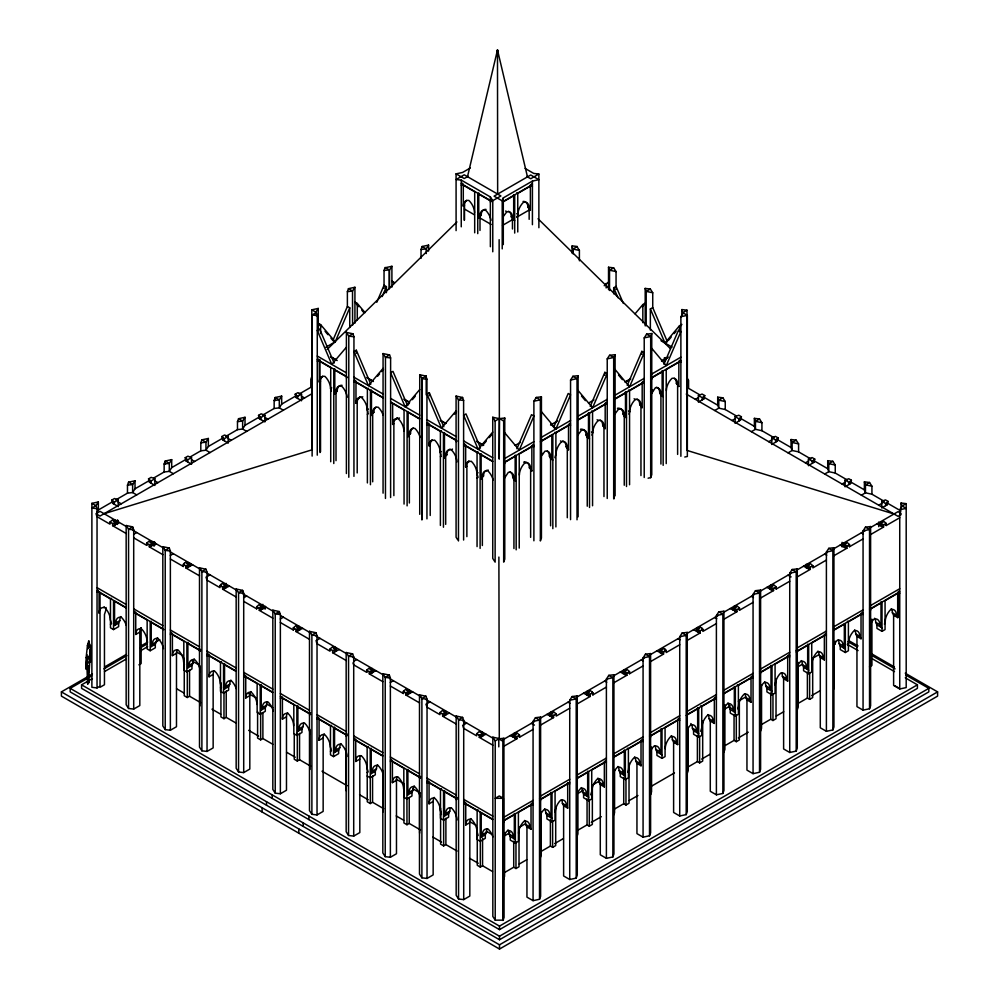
<?xml version="1.0" encoding="UTF-8"?>
<svg xmlns="http://www.w3.org/2000/svg" width="999" height="999" viewBox="0 0 999 999"><rect width="100%" height="100%" fill="white"/><g stroke="black" fill="none" stroke-linecap="round" stroke-linejoin="round"><path stroke-width="1.5" d="M89.898 649.15L89.972 659.765L86.813 665.109L87.05 654.795M527.472 176.873L497.49 49.95L497.477 53.034L497.49 49.95L467.495 176.673M87.05 656.867L86.126 657.717L87.475 645.267L88.149 643.581L88.424 645.379L88.861 643.269L88.674 645.104M90.772 648.513C92.395 653.858 89.373 668.731 90.634 658.965L90.247 660.976L90.534 658.329M87.55 683.666L88.349 681.031L87.712 684.178L88.349 681.355L88.511 683.091M88.811 644.592L89.123 647.689L89.56 644.093L88.761 640.734L87.45 645.779M91.021 659.215L90.784 660.539M86.189 657.667L85.902 667.195L87.025 656.905M85.976 667.045L86.413 669.367L86.526 666.108M89.173 671.753L89.835 659.914M88.624 681.743L88.399 683.378M90.909 659.315L90.41 661.688M88.986 646.94L87.737 648.726L89.186 645.991M87.587 683.766L88.461 682.18M88.449 646.59L87.75 648.613M517.132 216.958L517.907 214.41A11.551 6.668 -60 0 1 523.526 202.21A11.551 6.668 -60 0 1 529.133 207.929L530.382 210.352L527.909 207.218A11.551 6.668 -60 0 0 523.089 201.398M554.882 457.667L556.043 453.833A11.551 6.668 -60 0 1 561.663 441.633L560.439 440.934M591.932 435.214L592.719 432.667A11.551 6.668 -60 0 1 598.326 420.467L597.102 419.755M628.933 414.235L629.707 411.688A11.551 6.668 -60 0 1 635.327 399.488L634.103 398.776M590.721 794.817L591.895 790.983A11.551 6.668 -60 0 1 597.502 778.795A11.551 6.668 -60 0 1 603.109 784.502L604.358 786.937L600.287 784.59L599.038 782.155A11.551 6.668 -60 0 0 597.951 778.084M627.772 772.364L628.558 769.817A11.551 6.668 -60 0 1 634.165 757.617A11.551 6.668 -60 0 1 639.785 763.336L641.021 765.771L636.95 763.411L635.714 760.988A11.551 6.668 -60 0 0 634.615 756.905M700.711 731.305L701.885 727.484A11.551 6.668 -60 0 1 707.504 715.284A11.551 6.668 -60 0 1 713.111 721.003L714.36 723.426L710.289 721.078L709.04 718.643A11.551 6.668 -60 0 0 707.954 714.572M737.774 708.865L738.561 706.305A11.551 6.668 -60 0 1 744.168 694.118A11.551 6.668 -60 0 1 749.787 699.824L751.023 702.26L746.952 699.912L745.704 697.477A11.551 6.668 -60 0 0 745.004 694.055M847.776 645.354L848.563 642.807A11.551 6.668 -60 0 1 854.17 630.606A11.551 6.668 -60 0 1 859.777 636.326L861.026 638.748L856.955 636.4L855.706 633.965A11.551 6.668 -60 0 0 854.62 629.894M884.44 624.188L885.226 621.628A11.551 6.668 -60 0 1 890.833 609.44A11.551 6.668 -60 0 1 896.453 615.147L897.689 617.582L893.618 615.234L892.382 612.799A11.551 6.668 -60 0 0 891.283 608.728M127.472 493.156L127.472 485.164L128.559 482.18L135.015 480.806L135.015 488.798L132.63 492.532L127.472 493.156L115.822 499.887M164.148 471.99L164.148 463.986L165.222 461.014L171.691 459.64L171.691 467.632L169.293 471.366L164.148 471.99L153.784 477.972M200.811 450.824L200.811 442.819L201.885 439.847L208.354 438.461L208.354 446.466L205.956 450.199L200.811 450.824L190.447 456.805M237.475 429.645L237.475 421.653L238.549 418.681L245.017 417.295L245.017 425.299L242.632 429.033L237.475 429.645L225.824 436.376M274.151 408.479L274.151 400.487L275.225 397.502L281.681 396.128L281.681 404.12L279.295 407.854L274.151 408.479L262.487 415.209M311.888 376.336L310.814 379.308L310.814 387.312L299.151 394.043M347.377 306.443L349.737 307.817L335.239 341.82L332.867 340.459L347.377 306.443L347.377 291.633L348.451 288.661L354.92 287.275L354.92 323.214M384.041 288.299L384.041 270.454L385.114 267.482L389.523 270.03L389.523 288.699M421.029 258.366L421.029 249.475L422.115 246.503L428.571 245.13L428.571 251.049M502.21 200.861L503.296 197.889L532.417 181.069L538.886 179.695L530.731 174.987L494.068 196.154L502.21 200.861L502.21 248.876M504.77 418.032L504.77 559.153L503.683 562.125L503.683 421.004L504.77 418.032L499.55 418.606L499.213 459.103L499.213 418.643L492.744 417.27L492.744 558.404L495.129 562.125L495.129 421.004L492.744 417.27M541.433 396.853L540.359 399.825L540.359 540.958L541.433 537.986L541.433 396.853L536.213 397.44L540.359 399.825L533.891 401.211L533.891 540.796M570.554 519.63L570.554 380.045L577.022 378.658L572.877 376.273L578.096 375.686L577.022 378.658L577.022 519.792M614.023 498.813L614.023 357.679L615.097 354.707L609.877 355.294M503.933 738.249L503.933 917.482L502.859 920.454L502.859 741.221L503.933 738.249L498.788 738.86L498.788 746.865M644.218 477.485L644.218 337.887L646.615 334.153L651.76 333.541L650.686 336.513L650.686 477.647L648.101 478.196M533.066 900.661L533.066 721.428L535.452 717.694L540.609 717.07L539.522 720.042L539.522 899.287L533.066 900.661L526.948 897.139L526.948 826.922L525.711 824.487A11.551 6.668 -60 0 0 524.625 820.416M650.686 477.647L651.76 474.675L651.76 333.541M569.73 879.495L569.73 700.262L572.115 696.528L577.272 695.903L576.198 698.875L576.198 878.121L569.73 879.495L563.623 875.973L563.623 805.756L562.375 803.321A11.551 6.668 -60 0 0 561.675 799.899M606.393 858.328L606.393 679.095L608.791 675.361L613.935 674.737L612.862 677.709L612.862 856.942L606.393 858.328L600.287 854.794L600.287 784.59M539.522 899.287L540.609 896.315L540.609 717.07M576.823 836.925L577.897 833.953L577.897 792.307M643.069 837.162L643.069 657.916L645.454 654.183L650.599 653.571L649.525 656.543L649.525 835.776L643.069 837.162L636.95 833.628L636.95 763.411M576.198 878.121L577.272 875.136L577.272 695.903M613.848 814.759L614.56 812.786L614.56 769.605M679.732 815.983L679.732 636.75L682.117 633.016L687.275 632.392L686.201 635.364L686.201 814.61L679.732 815.983L673.613 812.462L673.613 742.245L672.377 739.809A11.551 6.668 -60 0 0 671.291 735.739M612.862 856.942L613.935 853.97L613.935 674.737M716.395 794.817L716.395 615.584L718.793 611.85L723.938 611.226L722.864 614.198L722.864 793.443L716.395 794.817L710.289 791.295L710.289 721.078M649.525 835.776L650.599 832.804L650.599 653.571M753.059 773.651L753.059 594.417L755.456 590.684L760.601 590.059L759.527 593.031L759.527 772.264L753.059 773.651L746.952 770.117L746.952 699.912M686.201 814.61L687.275 811.638L687.275 632.392M723.813 752.434L724.887 749.462L724.887 704.732M789.734 752.484L789.734 573.239L792.12 569.505L797.277 568.893L796.191 571.865L796.191 751.098L789.734 752.484L783.616 748.95L783.616 678.733L782.379 676.311A11.551 6.668 -60 0 0 781.668 672.889M722.864 793.443L723.938 790.459L723.938 611.226M760.476 731.268L761.55 728.296L761.55 685.114M826.398 731.305L826.398 552.072L828.783 548.339L833.94 547.714L832.866 550.686L832.866 729.932L826.398 731.305L820.291 727.784L820.291 657.567L819.043 655.132A11.551 6.668 -60 0 0 817.956 651.061M759.527 772.264L760.601 769.292L760.601 590.059M863.061 710.139L863.061 530.906L865.459 527.172L870.604 526.548L869.53 529.52L869.53 708.766L863.061 710.139L856.955 706.618L856.955 636.4M796.191 751.098L797.277 748.126L797.277 568.893M832.866 729.932L833.94 726.96L833.94 547.714M869.53 708.766L870.604 705.781L870.604 526.548M87.562 683.241L86.888 664.947M376.785 302.285L384.041 285.277L386.401 286.638L386.401 292.67M382.18 296.566L386.401 286.638M516.908 448.751L531.53 414.66L533.891 416.034L519.268 450.112L504.77 432.842M553.571 427.572L568.194 393.494L570.554 394.855L555.931 428.946L550.674 424.125M590.234 406.406L604.857 372.327L607.23 373.688L592.607 407.767L578.096 390.509M627.235 385.427L641.857 351.348L644.218 352.709L629.595 386.788L615.097 369.53M663.898 364.26L678.521 330.169L680.881 331.543L666.258 365.622L651.76 348.351M503.821 479.195L508.341 472.327A11.551 6.668 -60 0 1 513.948 478.046L515.159 480.594L515.159 455.194L516.171 455.781L516.171 549.837M650.811 394.705L655.332 387.837A11.551 6.668 -60 0 1 660.951 393.556L662.15 396.103L662.15 370.704M120.891 616.57A11.551 6.668 60 0 0 119.805 620.641L118.631 623.114L114.56 625.461L115.734 622.989A11.551 6.668 60 0 1 121.341 617.282A11.551 6.668 60 0 1 126.249 625.249M157.555 637.737A11.551 6.668 60 0 0 156.468 641.808L155.295 644.28L151.224 646.64L152.397 644.168A11.551 6.668 60 0 1 158.004 638.448A11.551 6.668 60 0 1 163.449 648.588M194.218 658.903A11.551 6.668 60 0 0 193.132 662.986L191.958 665.459L187.887 667.807L189.061 665.334A11.551 6.668 60 0 1 194.68 659.615A11.551 6.668 60 0 1 200.287 671.815M342.008 385.264A11.551 6.668 60 0 0 337.187 391.084L334.79 394.268L335.964 391.795A11.551 6.668 60 0 1 341.583 386.076A11.551 6.668 60 0 1 347.153 397.265M230.894 680.082A11.551 6.668 60 0 0 229.807 684.153L228.634 686.625L224.55 688.973L225.724 686.5A11.551 6.668 60 0 1 231.343 680.781A11.551 6.668 60 0 1 236.251 688.748M375.949 407.167A11.551 6.668 60 0 0 373.863 412.25L371.466 415.434L372.639 412.962A11.551 6.668 60 0 1 378.246 407.242A11.551 6.668 60 0 1 383.154 415.209M485.976 209.353A11.551 6.668 60 0 0 481.168 215.172L478.771 218.344L479.945 215.871A11.551 6.668 60 0 1 485.551 210.152A11.551 6.668 60 0 1 490.984 220.292M267.17 701.897A11.551 6.668 60 0 0 266.471 705.319L265.297 707.791L261.226 710.139L262.4 707.667A11.551 6.668 60 0 1 268.007 701.96A11.551 6.668 60 0 1 273.227 711.013M413.211 427.984A11.551 6.668 60 0 0 410.527 433.429L408.129 436.6L409.303 434.128A11.551 6.668 60 0 1 414.91 428.409A11.551 6.668 60 0 1 420.129 437.475M303.833 723.064A11.551 6.668 60 0 0 303.134 726.485L301.96 728.958L297.889 731.318L299.063 728.845A11.551 6.668 60 0 1 304.67 723.126A11.551 6.668 60 0 1 310.239 734.315M450.212 449.1A11.551 6.668 60 0 0 446.865 454.782L444.468 457.967L445.641 455.494A11.551 6.668 60 0 1 451.248 449.775L452.472 449.063M340.896 743.581A11.551 6.668 60 0 0 339.81 747.664L338.636 750.137L334.553 752.484L335.726 750.012A11.551 6.668 60 0 1 341.346 744.292A11.551 6.668 60 0 1 346.953 756.493M488.349 470.129A11.551 6.668 60 0 0 483.528 475.949L481.131 479.133L482.305 476.66A11.551 6.668 60 0 1 487.924 470.941A11.551 6.668 60 0 1 493.131 480.007M377.56 764.759A11.551 6.668 60 0 0 376.473 768.83L375.299 771.303L371.228 773.651L372.402 771.178A11.551 6.668 60 0 1 378.009 765.459A11.551 6.668 60 0 1 383.229 774.525M414.223 785.926A11.551 6.668 60 0 0 413.136 789.997L411.963 792.469L407.892 794.817L409.066 792.344A11.551 6.668 60 0 1 414.672 786.638A11.551 6.668 60 0 1 420.117 796.777M450.512 807.741A11.551 6.668 60 0 0 449.8 811.163L448.626 813.636L444.555 815.996L445.729 813.523A11.551 6.668 60 0 1 451.348 807.804A11.551 6.668 60 0 1 456.955 820.004M487.175 828.92A11.551 6.668 60 0 0 486.476 832.342L485.302 834.814L481.218 837.162L482.392 834.689A11.551 6.668 60 0 1 488.012 828.97A11.551 6.668 60 0 1 492.919 836.937M88.524 682.754L88.973 681.98M86.95 660.264L89.823 654.882M86.913 661.151L89.835 655.706M89.86 651.186L90.934 647.989L90.235 645.029L89.51 645.366M503.346 216.433L506.868 211.738A11.551 6.668 -60 0 1 512.475 217.445L513.686 220.005L513.686 194.593M541.483 455.856L545.004 451.161A11.551 6.668 -60 0 1 550.624 456.88L551.823 459.428L551.823 435.514M578.146 434.69L581.68 429.995A11.551 6.668 -60 0 1 587.287 435.701L588.486 438.261L588.486 412.849L589.51 413.436L589.51 507.492M615.147 413.711L618.668 409.016A11.551 6.668 -60 0 1 624.275 414.722L625.486 417.27L625.486 391.87L626.498 392.457L626.498 486.513M98.352 501.973L95.966 505.706L91.883 508.054L97.04 508.678L97.04 687.924L91.883 687.3L91.883 503.359L98.352 501.973L98.352 509.977L96.753 512.462M135.015 480.806L132.63 484.54L132.63 492.532L136.701 494.892M171.691 459.64L169.293 463.374L169.293 471.366L173.364 473.713M208.354 438.461L205.956 442.195L205.956 450.199L210.04 452.547M245.017 417.295L242.632 421.029L242.632 429.033L246.703 431.381M311.788 309.827L318.244 308.441L315.859 312.175L311.788 309.827L311.788 449.4M281.681 396.128L279.295 399.862L279.295 407.854L283.366 410.214M354.92 287.275L352.522 291.009L352.585 325.274M389.523 270.03L391.908 266.296L385.439 267.67M428.571 245.13L426.186 248.863L426.248 253.559M533.891 401.211L536.276 397.477M570.554 380.045L572.951 376.311M607.23 498.464L607.23 358.866L609.615 355.144L614.023 357.679M680.881 456.306L680.881 316.72L683.279 312.987L687.349 315.347L687.349 456.468L684.765 457.03M899.737 688.973L899.737 509.74L902.122 506.006L906.193 503.646L906.193 687.587L899.737 688.973L893.618 685.439L893.618 615.234M96.316 514.697L97.04 516.683L109.99 524.163L109.99 522.04L112.437 519.917L116.309 522.152L116.309 524.275M133.704 537.849L146.653 545.329L146.653 543.206L149.101 541.096L152.972 543.331L152.972 545.442M146.653 545.329L147.577 544.093M170.367 559.015L183.329 566.495L183.329 564.373L185.764 562.262L189.635 564.497L189.635 566.608M183.329 566.495L184.241 563.149M219.992 585.551L222.44 583.428L226.311 585.664L222.64 587.075L219.992 585.551L219.992 587.662L207.043 580.182L206.318 578.209M256.656 606.718L259.103 604.595L262.974 606.83L259.303 608.241L256.656 606.718L256.656 608.841L243.706 601.361M256.656 608.841L257.58 607.604M280.369 622.527L293.319 630.007L293.319 627.884L295.766 625.774L299.638 628.009L299.638 630.119M293.319 630.007L294.243 628.771M316.321 641.708L317.033 643.693L329.995 651.173L329.995 649.05L332.43 646.94L336.301 649.175L336.301 651.286M352.984 662.886L353.708 664.859L366.658 672.339L366.658 670.229L369.106 668.106L372.977 670.341L372.977 672.464M366.658 672.339L367.57 671.103M390.372 686.038L403.321 693.518L403.321 691.395L405.769 689.273L409.64 691.508L409.64 693.631M403.321 693.518L404.245 692.282M430.032 701.872L425.961 704.233L427.035 707.205L439.997 714.685L439.997 712.562L442.432 710.451L446.303 712.687L446.303 714.797M698.438 395.467L702.309 397.702L704.757 395.579L702.11 394.056L698.438 395.467L698.438 402.185M699.263 401.586L703.845 398.938L704.757 395.579M462.987 726.385L463.711 728.371L476.66 735.851L476.66 733.728L479.108 731.618L482.979 733.853L482.979 735.963M735.114 416.633L738.985 418.868L741.42 416.758L738.773 415.222L735.114 416.633L735.114 423.351M735.926 422.752L740.509 420.104L741.42 416.758M771.777 437.799L775.649 440.035L778.096 437.924L775.449 436.388L771.777 437.799L771.777 444.518M772.589 443.918L777.172 441.271L778.096 437.924M808.441 458.978L812.312 461.213L814.759 459.09L812.112 457.567L808.441 458.978L808.441 465.696M809.265 465.084L813.848 462.437L814.759 459.09M845.117 480.144L848.988 482.38L851.423 480.257L848.775 478.733L845.117 480.144L845.117 486.863M845.928 486.263L850.511 483.616L851.423 480.257M881.78 501.311L885.651 503.546L888.099 501.436L885.451 499.9L881.78 501.311L881.78 508.029M882.592 507.43L887.174 504.782L888.099 501.436M604.22 285.726L608.528 282.068M635.089 313.798L642.832 304.595L645.192 303.234L642.295 306.681M645.192 325.849L645.192 288.411L650.337 289.036L652.734 292.769L652.734 307.58L650.361 308.953L664.984 343.032L679.495 325.761L681.855 324.4L679.919 326.698M668.319 340.509L671.216 337.063M674.125 333.604L676.061 331.306M346.403 347.215L331.78 364.41L317.27 330.407L319.643 329.033L334.141 363.049M383.067 368.394L368.444 385.589L353.946 351.573L356.306 350.212L370.804 384.215M377.634 376.198L379.583 373.901M381.531 371.603L383.479 369.318M405.107 406.755L407.48 405.394L392.969 371.378L390.609 372.739L405.107 406.755L419.73 389.56M407.48 405.394L409.428 403.097M412.35 399.662L415.272 396.216M456.081 410.914L441.458 428.109L426.948 394.106L429.308 392.732L443.818 426.748M454.545 414.135L456.493 411.838M479.882 446.503L465.984 413.911L463.611 415.272L478.121 449.288L492.744 432.08M482.43 445.629L486.338 441.034M489.26 437.599L492.182 434.165M91.096 657.379L90.497 658.403L89.91 651.098M465.372 201.074L466.633 200.487L465.596 201.386A11.551 6.668 60 0 0 464.51 205.457L463.286 206.169A11.551 6.668 60 0 1 464.373 202.098L466.595 200.374L468.893 200.449A11.551 6.668 60 0 1 474.513 212.65M321.403 376.998L322.665 376.411L321.628 377.31A11.551 6.668 60 0 0 320.529 381.381L319.318 382.08A11.551 6.668 60 0 1 320.404 378.009L322.615 376.286L324.925 376.373A11.551 6.668 60 0 1 330.544 388.561L331.343 391.183M359.29 397.465L358.291 398.476A11.551 6.668 60 0 0 357.205 402.547L355.981 403.259A11.551 6.668 60 0 1 357.068 399.175L360.552 396.865L358.067 398.164M393.731 420.354L397.215 418.044L393.731 420.354A11.551 6.668 60 0 0 392.644 424.425L393.868 423.713A11.551 6.668 60 0 1 394.955 419.642M430.07 441.708L432.292 439.985L430.07 441.708A11.551 6.668 60 0 0 428.983 445.779L430.207 445.079A11.551 6.668 60 0 1 431.293 441.009M466.745 462.874L468.956 461.151L466.745 462.874A11.551 6.668 60 0 0 465.659 466.958L466.87 466.246A11.551 6.668 60 0 1 467.969 462.175M88.761 681.543L88.986 671.753M327.123 349.488L456.905 221.953M470.292 167.994L462.549 172.465L456.081 173.851L456.093 230.619M468.156 176.286L464.235 178.546L456.081 173.851M461.251 185.177L463.286 184.003L463.286 206.169M464.373 202.098L465.596 201.386M491.396 199.887L490.372 200.474L461.251 183.666L462.262 183.079L462.262 184.59L474.687 191.771L474.687 232.779M490.372 201.998L491.396 201.411L477.747 193.531L477.747 233.629M538.886 227.71L538.861 174.038L530.719 178.746L526.785 176.473M492.769 200.674L500.911 195.966L464.248 174.8L456.093 179.508L461.251 180.12L490.372 196.94L492.769 200.674L492.769 251.785M503.296 201.423L532.417 184.615L531.393 184.028L531.393 185.539L517.757 193.419L516.733 192.832M503.521 201.636L514.697 195.18L514.697 233.067M479.945 215.871L481.168 215.172M312.125 456.093L312.125 314.96L316.271 312.575L317.27 315.584L317.27 455.169M502.522 225.399L512.462 219.655M516.758 217.17L529.158 210.015M325.924 347.202L335.239 341.82L320.617 324.625L318.244 323.264L321.166 326.698M353.946 476.348L353.946 336.75L352.934 333.741L348.788 336.139L348.788 477.26M317.27 361.101L319.318 359.927L319.318 382.08M333.778 463.524L333.778 369.455L334.79 368.856L334.79 394.268M320.404 378.009L321.628 377.31M117.37 506.043L112.787 503.396L111.876 500.049L114.523 498.513L118.194 499.925L118.194 506.643M154.046 484.877L149.463 482.23L148.539 478.883L151.186 477.347L154.857 478.758L154.857 485.477M190.709 463.711L186.126 461.063L185.215 457.704L187.862 456.181L191.521 457.592L191.521 464.31M227.372 442.532L222.789 439.885L221.878 436.538L224.525 435.015L228.197 436.426L228.197 443.144M264.048 421.366L259.465 418.718L258.541 415.372L261.189 413.836L264.86 415.247L264.86 421.965M300.711 400.199L296.129 397.552L295.204 394.205L297.864 392.669L301.523 394.081L301.523 400.799M98.352 509.977L111.876 502.16M135.015 488.798L148.539 480.994M171.691 467.632L185.215 459.827M208.354 446.466L221.878 438.661M245.017 425.299L258.541 417.482M281.681 404.12L295.204 396.316M111.876 500.049L114.323 502.16L118.194 499.925M148.539 478.883L150.986 480.994L154.857 478.758M185.215 457.704L187.65 459.827L191.521 457.592M221.878 436.538L224.325 438.661L228.197 436.426M258.541 415.372L260.989 417.482L264.86 415.247M295.204 394.205L297.652 396.316L301.523 394.081M312.312 393.506L100.037 516.058L95.966 513.711L100.037 511.351L127.035 526.948M346.403 377.909L347.415 377.322L333.778 369.455M330.544 388.561L331.755 387.862M390.609 497.514L390.609 357.917L389.598 354.907L385.464 357.305L385.464 498.439M572.927 253.709L572.927 249.051L577.335 246.503L572.177 245.879L572.177 253.296M335.964 391.795L337.187 391.084M353.946 382.267L355.981 381.094L355.981 403.259M113.449 521.453L115.484 520.279L115.484 524.875M109.99 522.04L112.637 523.563L116.309 522.152M112.637 523.563L112.637 525.686L119.356 522.514M383.067 397.565L353.946 380.756L354.957 380.169L354.957 381.68L367.382 388.861L368.406 388.261M370.442 484.69L370.442 390.621L371.466 390.035L371.466 415.434M357.068 399.175L358.291 398.476M359.328 397.577L362.812 396.828M133.641 534.29L136.701 532.517M368.007 412.362L367.207 409.74L368.431 409.028M421.803 519.792L421.803 378.658L426.198 376.123L426.198 394.792M616.058 289.435L616.058 271.591L613.673 267.869L609.527 270.254L609.527 290.484M367.382 414.26L368.406 413.673M372.639 412.962L373.863 412.25M390.609 403.434L391.633 402.847L404.058 410.027L404.058 504.083M150.125 542.619L152.16 541.446L152.16 544.517M146.653 543.206L149.301 544.742L152.972 543.331M149.301 544.742L149.301 546.853L156.031 543.681M613.698 293.818L613.698 287.774L616.058 286.413L623.376 303.459M170.367 730.257L170.367 551.023L169.293 548.051L165.222 550.399L165.222 729.632L170.367 730.257L176.486 726.723L176.486 653.271A11.551 6.668 60 0 1 177.185 649.85M97.04 592.307L98.052 591.708L110.477 598.888L111.501 598.301M394.73 419.33L399.488 418.007M170.317 555.456L173.364 553.696M650.337 289.036L646.203 291.421L646.203 325.662M409.303 434.128L410.527 433.429M426.948 424.8L427.972 424.213L440.397 431.381L441.408 430.794M186.788 563.786L188.823 562.612L188.823 565.684M183.329 564.373L185.976 565.909L189.635 564.497M185.976 565.909L185.976 568.019L192.695 564.847M110.477 624.288L111.501 623.701L110.302 619.767A11.551 6.668 60 0 0 104.683 607.567A11.551 6.668 60 0 0 99.076 613.286L99.076 592.607M207.043 751.423L207.043 572.19L205.956 569.218L201.885 571.565L201.885 750.811L207.043 751.423L213.149 747.901L213.149 674.437A11.551 6.668 60 0 1 213.848 671.028M115.734 622.989L119.805 620.641M133.704 613.473L135.739 612.3L135.739 634.452L139.81 632.105A11.551 6.668 60 0 1 140.896 628.034M110.477 598.888L110.477 627.822L113.536 629.582L118.631 626.648L118.631 623.114M205.956 577.21L210.04 574.862M456.081 441.608L457.092 441.021L443.444 433.141L443.444 527.222M441.009 454.882L440.209 452.26L441.433 451.56M495.129 421.004L499.213 418.643M687.012 310.202L682.866 312.587L681.855 309.578L687.012 310.202L687.012 449.787M440.397 456.78L441.408 456.193M445.641 455.494L446.865 454.782M463.611 445.966L465.659 444.792L465.659 466.958M223.451 584.964L225.487 583.778M222.64 587.075L222.64 589.198L229.358 586.013M478.121 449.288L480.482 447.914M664.984 343.032L667.357 341.67L652.734 307.58M905.244 673.201L937.599 691.882L937.599 696.116L499.5 949.05L61.401 696.116L61.401 691.882L92.407 673.988M104.545 666.982L126.111 654.532M140.934 645.966L147.677 642.07M492.744 461.263L463.611 444.443L464.635 443.856L464.635 445.379L477.06 452.547L478.084 451.96M905.868 675.099L928.82 688.361L928.82 691.882L499.5 939.747L70.18 691.882L70.18 688.361L91.783 675.886M103.933 668.868L126.885 655.619M140.384 647.827L147.128 643.93M905.281 677.821L917.419 684.827L917.419 688.361L499.5 929.632L81.581 688.361L81.581 684.827L92.37 678.596M104.508 671.59L126.074 659.14M140.909 650.586L147.64 646.69M155.732 642.02L159.778 639.685M152.397 644.168L156.468 641.808M170.367 634.64L172.402 633.466L172.402 655.631L176.486 653.271M134.728 611.363L134.728 612.887L147.153 620.054L147.153 648.988L150.2 650.749L155.295 647.814L155.295 644.28M243.644 597.789L246.703 596.028M515.184 445.417L520.417 442.382M550.536 425L557.492 420.991M588.523 403.072L593.955 399.925M625.024 381.993L630.431 378.871M661.5 360.939L668.256 357.043M625.511 382.093L630.744 379.071M662.175 360.926L667.419 357.904M97.04 687.924L99.475 686.5M138.911 664.847L141.134 663.573L141.134 627.684M477.06 477.959L478.084 477.372L476.885 473.439L478.096 472.727M504.77 458.479L533.891 441.67M541.433 437.312L570.554 420.504M578.096 416.146L607.23 399.325M615.097 395.167L644.218 378.346M651.76 374.001L680.881 357.18M533.891 445.204L504.77 462.025L503.746 461.438M541.433 440.859L570.554 424.038M578.096 419.68L607.23 402.872L606.206 402.285L606.206 403.796L592.557 411.675L591.545 411.089M516.171 455.781L503.746 462.949L504.77 463.536M540.409 441.783L552.834 434.615L552.834 528.671M554.882 432.255L555.894 432.842L569.542 424.962L569.542 423.451M578.321 419.892L589.51 413.436M615.097 398.701L644.218 381.893L643.194 381.306L643.194 382.817L629.557 390.696L628.533 390.109M615.322 398.913L626.498 392.457M482.305 476.66L483.528 475.949M260.115 606.131L262.163 604.957M259.303 608.241L259.303 610.364L266.034 607.192M200.512 649.35L199.5 649.937L170.367 633.129M199.5 651.46L200.512 650.873L186.875 642.994L186.875 671.927L183.816 670.154L183.816 641.221L171.391 634.053L171.391 632.529M189.061 665.334L193.132 662.986M207.043 655.806L209.078 654.632L209.078 676.798L213.149 674.437M186.875 671.927L191.958 668.98L191.958 665.459M280.319 618.968L283.366 617.195M133.704 709.09L133.704 529.845L132.63 526.873L126.161 525.499L126.161 704.732L128.559 708.466L133.704 709.09L139.81 705.556L139.81 632.105M236.164 671.103L207.043 654.295L208.054 653.708L208.054 655.219L220.479 662.399L221.503 661.813M220.479 662.399L220.479 691.333L223.539 693.094L223.539 664.16L224.55 663.573L224.55 688.973M296.79 627.297L298.826 626.123M695.391 399.35L698.438 397.577M293.319 627.884L295.966 629.42L299.638 628.009M295.966 629.42L295.966 631.53L302.697 628.359M184.253 658.304L184.253 695.754L187.312 697.514L189.548 696.228L200.712 702.672M220.479 687.799L221.503 687.212M317.033 814.934L317.033 635.701L315.959 632.729L311.888 635.077L311.888 814.31L317.033 814.934L323.152 811.4L323.152 737.949A11.551 6.668 60 0 1 324.238 733.878M736.313 415.921L725.249 409.528L725.249 401.536L722.864 397.802L718.793 400.149L718.793 408.154L714.71 410.502M225.724 686.5L229.807 684.153M243.706 676.985L245.742 675.799L245.742 697.964L249.812 695.616A11.551 6.668 60 0 1 250.899 691.533M223.539 693.094L228.634 690.147L228.634 686.625M315.959 640.721L320.042 638.373M272.827 692.282L243.706 675.461L244.718 674.874L244.718 676.385L257.143 683.566L257.143 712.499L260.202 714.26L260.202 685.326L261.226 684.74L261.226 710.139M333.454 648.463L335.489 647.29L335.489 650.361M732.055 420.517L735.114 418.756M329.995 649.05L332.642 650.586L336.301 649.175M332.642 650.586L332.642 652.697L339.36 649.525M220.929 682.604L220.929 716.92L223.976 718.693L226.224 717.394L236.139 723.126M353.708 836.101L353.708 656.867L352.635 653.895L348.551 656.243L348.551 835.489L353.708 836.101L359.815 832.579L359.815 759.115A11.551 6.668 60 0 1 360.514 755.706M774.213 437.799L761.925 430.706L761.925 422.702L759.527 418.968L755.456 421.328L755.456 429.32L751.385 431.668M262.4 707.667L266.471 705.319M280.369 698.151L282.405 696.977M260.202 714.26L265.297 711.325L265.297 707.791M353.646 661.301L356.705 659.54M281.393 697.564L293.818 704.732L293.818 733.666L296.865 735.426L296.865 706.493L297.889 705.906L297.889 731.318M282.405 698.451L282.405 719.13L286.476 716.783A11.551 6.668 60 0 1 287.575 712.712M370.117 669.642L372.152 668.456L372.152 673.064M768.718 441.683L771.777 439.922M366.658 670.229L369.305 671.753L372.977 670.341M369.305 671.753L369.305 673.875L376.024 670.691M257.592 711.575L257.592 738.099L260.652 739.859L262.887 738.561L272.814 744.292M310.514 712.861L309.49 713.448L280.369 696.628M309.49 714.959L310.514 714.372L296.865 706.493M810.888 458.966L798.588 451.873L798.588 443.868L796.191 440.147L792.12 442.495L792.12 450.487L788.049 452.847M299.063 728.845L303.134 726.485M317.033 719.317L318.057 718.731L330.482 725.898L331.506 725.311M296.865 735.426L301.96 732.492L301.96 728.958M390.309 682.467L393.369 680.706M243.706 772.602L243.706 593.356L242.632 590.384L236.164 589.01L236.164 768.243L238.549 771.977L243.706 772.602L249.812 769.068L249.812 695.616M319.081 718.144L319.081 740.309L323.152 737.949M406.793 690.809L408.828 689.635M403.321 691.395L405.969 692.919L409.64 691.508M805.394 462.849L808.441 461.088M405.969 692.919L405.969 695.042L412.699 691.87M294.255 734.302L294.255 759.265L297.315 761.026L299.55 759.74L310.714 766.183M347.177 734.028L346.166 734.615L317.033 717.806M346.166 736.138L347.177 735.551L333.541 727.672L333.541 756.605L330.482 754.832L330.482 725.898M330.482 751.31L331.506 750.724M427.035 878.446L427.035 699.2L425.961 696.228L421.89 698.588L421.89 877.821L427.035 878.446L433.154 874.912L433.154 801.46A11.551 6.668 60 0 1 434.24 797.389M847.552 480.144L835.251 473.039L835.251 465.047L832.866 461.313L828.783 463.661L828.783 471.665L824.712 474.013M335.726 750.012L339.81 747.664M353.708 740.484L354.72 739.897L367.145 747.077L367.27 801.797L370.317 803.558L372.565 802.259L383.728 808.703M333.541 756.605L338.636 753.658L338.636 750.137M280.369 793.768L280.369 614.522L279.295 611.55L272.827 610.177L272.827 789.41L275.225 793.144L280.369 793.768L286.476 790.234L286.476 716.783M367.145 747.077L368.169 746.49M355.744 739.31L355.744 761.475L359.815 759.115M443.456 711.975L445.492 710.801M439.997 712.562L442.644 714.098L446.303 712.687M842.057 484.028L845.117 482.255M442.644 714.098L442.644 716.208L449.363 713.036M367.145 772.477L368.169 771.89L366.97 767.956A11.551 6.668 60 0 0 361.351 755.756A11.551 6.668 60 0 0 355.744 761.475M463.711 899.612L463.711 720.379L462.624 717.407L458.553 719.755L458.553 898.988L463.711 899.612L469.817 896.078L469.817 822.627A11.551 6.668 60 0 1 470.904 818.556M884.215 501.311L871.927 494.205L871.927 486.213L869.53 482.48L865.459 484.827L865.459 492.832L861.388 495.179M372.402 771.178L376.473 768.83M390.372 761.663L392.407 760.476L392.407 782.642L396.478 780.294A11.551 6.668 60 0 1 397.19 776.872M462.624 725.399L466.708 723.051M878.72 505.194L881.78 503.434M476.66 733.728L479.308 735.264L482.979 733.853M479.308 735.264L479.308 737.374L486.026 734.203M420.517 776.373L419.493 776.96L390.372 760.139L391.396 759.552L391.396 761.063L403.821 768.243L403.821 797.177L406.868 798.938L411.963 796.003L411.963 792.469M419.493 778.471L420.517 777.884L406.868 770.004L406.98 824.724L409.228 823.438L420.392 829.882M495.217 920.166L495.217 740.921L499.3 738.573L492.832 737.187L492.832 916.433L495.217 920.166L503.371 920.166L503.371 798.313L499.3 795.966L495.217 798.313L503.371 798.313M409.066 792.344L413.136 789.997M427.035 782.829L429.071 781.655M502.435 740.047L534.44 721.578M539.847 718.456L569.58 701.286M576.336 697.389L607.429 679.432M613.723 675.799L643.955 658.341M649.325 655.244L680.419 637.3M687.062 633.453L718.256 615.446M723.663 612.325L753.958 594.842M759.103 591.858L791.245 573.301M796.653 570.179L827.297 552.497M833.154 549.113L865.246 530.581M869.105 528.359L898.051 511.65L901.11 513.411M513.224 737.349L513.224 735.239L517.095 733.004L519.542 735.114L519.542 737.237L533.066 729.42M549.887 716.183L549.887 714.06L553.758 711.825L556.206 713.948L556.206 716.071L569.73 708.254M586.563 695.017L586.563 692.894L590.434 690.659L592.869 692.782L592.869 694.892L606.393 687.087M623.226 673.838L623.226 671.728L627.097 669.492L629.545 671.603L629.545 673.726L643.069 665.921M659.889 652.672L659.889 650.561L663.761 648.326L666.208 650.436L666.208 652.559L679.732 644.742M696.553 631.505L696.553 629.382L700.424 627.147L702.871 629.27L702.871 631.393L716.395 623.576M733.229 610.339L733.229 608.216L737.1 605.981L739.535 608.104L739.535 610.214L753.059 602.409M769.892 589.16L769.892 587.05L773.763 584.815L776.211 586.925L776.211 589.048L789.734 581.243M806.555 567.994L806.555 565.884L810.426 563.648L812.874 565.759L812.874 567.882L826.398 560.064M843.231 546.828L843.231 544.705L847.102 542.469L849.537 544.592L849.537 546.715L863.061 538.898M879.894 525.661L879.894 523.538L883.765 521.303L886.213 523.426L886.213 525.536L899.737 517.732M901.11 514.585L898.051 516.346L686.263 394.081M513.224 735.239L516.895 736.65L519.542 735.114M549.887 714.06L553.558 715.471L556.206 713.948M586.563 692.894L590.222 694.305L592.869 692.782M623.226 671.728L626.885 673.139L629.545 671.603M659.889 650.561L663.561 651.972L666.208 650.436M696.553 629.382L700.224 630.794L702.871 629.27M733.229 608.216L736.887 609.627L739.535 608.104M769.892 587.05L773.563 588.461L776.211 586.925M806.555 565.884L810.226 567.295L812.874 565.759M843.231 544.705L846.89 546.116L849.537 544.592M879.894 523.538L883.566 524.95L886.213 523.426M503.933 746.241L516.895 738.761L516.895 736.65M540.609 725.074L553.558 717.594L553.558 715.471M577.272 703.908L590.222 696.428L590.222 694.305M613.935 682.729L626.885 675.249L626.885 673.139M650.599 661.563L663.561 654.083L663.561 651.972M687.275 640.396L700.224 632.916L700.224 630.794M723.938 619.23L736.887 611.75L736.887 609.627M760.601 598.051L773.563 590.571L773.563 588.461M797.277 576.885L810.226 569.405L810.226 567.295M833.94 555.719L846.89 548.239L846.89 546.116M870.604 534.552L883.566 527.072L883.566 524.95M457.18 797.539L456.168 798.126L427.035 781.305L428.059 780.719L428.059 782.242L440.484 789.41L441.496 788.823M440.484 789.41L440.484 818.343L443.544 820.104L443.544 791.171L444.555 790.584L444.555 815.996M429.071 783.129L429.071 803.808L433.154 801.46M456.168 799.637L457.18 799.05L443.544 791.171M440.484 814.822L441.496 814.222M445.729 813.523L449.8 811.163M463.711 803.995L465.746 802.821L465.746 824.987L469.817 822.627M443.544 820.104L448.626 817.17L448.626 813.636M390.372 857.279L390.372 678.034L389.298 675.062L382.829 673.688L382.829 852.921L385.227 856.655L390.372 857.279L396.478 853.745L396.478 780.294M492.832 819.292L463.711 802.484L464.722 801.885L464.722 803.408L477.147 810.576L478.171 809.989M440.596 808.241L440.596 844.13L443.656 845.891L445.891 844.605L457.055 851.048M503.933 817.219L533.066 800.411M540.609 796.053L569.73 779.245M577.272 774.887L606.393 758.066M613.935 753.721L643.069 736.9M650.599 732.542L679.732 715.734M687.275 711.375L716.395 694.567M723.938 690.209L753.059 673.388M760.601 669.043L789.734 652.222M797.277 647.864L826.398 631.056M833.94 626.698L863.061 609.889M870.604 605.531L899.737 588.711M569.73 782.367L540.609 799.175L539.585 798.588M577.272 778.009L606.393 761.188L605.382 760.601L605.382 762.125L591.733 770.004L591.733 798.938L588.673 800.699L583.591 797.751L583.591 794.23L582.38 791.683A11.551 6.668 -60 0 0 581.293 787.599M613.935 756.842L643.069 740.022M679.732 718.855L650.599 735.676L649.587 735.077M687.275 714.497L716.395 697.689M723.938 693.331L753.059 676.51L752.047 675.923L752.047 677.447L738.398 685.326L737.387 684.74M833.94 629.82L863.061 613.011M899.737 591.833L870.604 608.653L869.592 608.066M477.147 835.988L478.171 835.401L476.973 831.468A11.551 6.668 60 0 0 471.353 819.267A11.551 6.668 60 0 0 465.746 824.987M502.922 819.754L503.933 820.354L533.066 803.533L532.042 802.946L532.042 804.457L518.406 812.337L518.406 841.27L515.347 843.031L515.347 814.098L502.922 821.278L503.933 821.865M568.706 783.291L555.069 791.171L555.069 820.104L552.01 821.865L546.915 818.93L546.915 815.396L545.716 812.849A11.551 6.668 -60 0 0 544.63 808.778M577.497 778.221L588.673 771.765L588.673 800.699M614.16 757.055L625.349 750.599L625.349 779.532L628.396 777.759L628.396 748.825L642.045 740.958L643.069 741.545M678.708 718.269L678.708 719.779L665.072 727.659L665.072 756.593L662.012 758.353L662.012 729.42L649.587 736.6L650.599 737.187M686.251 715.434L698.676 708.254L698.676 737.187L701.735 735.426L701.735 706.493L715.384 698.613L715.384 697.102M724.163 693.543L735.351 687.087L735.351 716.021L738.398 714.26L738.398 685.326M834.165 630.032L845.341 623.576L845.341 652.509L848.401 650.749L848.401 621.815L862.05 613.935L863.061 614.522M898.713 591.246L898.713 592.769L885.064 600.649L885.064 629.582L882.017 631.343L882.017 602.409L869.592 609.577L870.604 610.177M482.392 834.689L486.476 832.342M477.147 810.576L477.147 839.51L480.207 841.283L485.302 838.336L485.302 834.814M503.783 836.25L510.002 832.654M519.268 827.309L525.462 823.725M577.122 793.905L583.329 790.321M592.594 784.977L600.037 780.669M725.361 708.703L730.331 705.831M738.348 701.198L745.791 696.902M797.452 667.082L802.422 664.21M812.924 658.141L819.13 654.557M764.635 681.755A11.551 6.668 -60 0 1 765.721 685.826L766.92 688.386L766.92 691.907L772.015 694.854L775.074 693.081L775.074 664.148L788.711 656.281L788.711 654.757L789.734 655.344L760.601 672.165L759.59 671.578M801.298 660.589A11.551 6.668 -60 0 1 802.384 664.66L803.583 667.207L803.583 670.741L808.678 673.676L811.737 671.915L811.737 642.981L825.374 635.102L825.374 633.591L826.398 634.178L797.277 650.998L796.253 650.399M477.26 830.968L477.26 865.296L480.319 867.07L482.554 865.771L492.482 871.503M650.636 786.688L674.462 772.926M503.783 872.976L513.723 867.232L515.971 868.531L519.018 866.757L519.018 826.673M519.268 864.035L526.71 859.739M540.459 851.81L550.399 846.066L552.634 847.364L555.694 845.591L555.694 807.042M554.695 843.581L563.374 838.573M577.122 830.631L587.062 824.899L589.298 826.185L592.357 824.425L592.357 785.863M591.358 822.414L601.286 816.683M613.786 809.465L623.726 803.72L625.973 805.019L629.02 803.258L629.02 763.161M629.27 800.524L637.949 795.516M687.449 767.319L697.389 761.575L699.625 762.874L702.684 761.101L702.684 721.003M701.685 759.09L710.364 754.083M725.361 745.429L734.053 740.409L736.3 741.695L739.347 739.934L739.347 699.837M738.348 737.924L748.276 732.192M760.776 724.974L770.729 719.243L772.964 720.529L776.023 718.768L776.023 678.671M776.26 716.046L783.703 711.738M797.452 703.808L807.392 698.064L809.627 699.362L812.686 697.602L812.686 659.04M811.688 695.591L820.366 690.571M869.48 666.857L871.927 665.446L871.927 619.18M81.581 684.827L499.5 926.11L917.419 684.827M70.18 688.361L499.5 936.225L928.82 688.361M61.401 691.882L499.5 944.817L937.599 691.882M431.068 440.696L434.602 440.072A11.551 6.668 60 0 1 440.209 452.26M467.744 461.863L471.266 461.238A11.551 6.668 60 0 1 476.885 473.439M104.108 513.711L312.35 449.725M680.881 316.72L687.349 315.347M644.218 337.887L650.686 336.513L646.54 334.116M607.23 358.866L613.686 357.492L613.686 498.626M899.737 509.74L906.193 508.354L902.122 506.006L901.048 503.034L906.193 503.646M863.061 530.906L869.53 529.52L865.459 527.172M826.398 552.072L832.866 550.686L828.783 548.339M789.734 573.239L796.191 571.865L792.12 569.505M753.059 594.417L759.527 593.031L755.456 590.684M716.395 615.584L722.864 614.198L718.793 611.85M679.732 636.75L686.201 635.364L682.117 633.016M643.069 657.916L649.525 656.543L645.454 654.183M606.393 679.095L612.862 677.709L608.791 675.361M569.73 700.262L576.198 698.875L572.115 696.528M533.066 721.428L539.522 720.042L535.452 717.694M274.151 400.487L279.295 399.862L275.225 397.502L275.225 400.624M237.475 421.653L242.632 421.029L238.549 418.681M200.811 442.819L205.956 442.195L201.885 439.847M164.148 463.986L169.293 463.374L165.222 461.014L165.222 464.135M127.472 485.164L132.63 484.54L128.559 482.18M421.029 249.475L426.248 248.901L422.115 246.503M384.041 270.454L389.26 269.88L389.26 288.549M347.377 291.633L352.585 291.046L348.451 288.661M538.861 174.038L533.716 173.414L525.074 168.431M608.528 289.598L608.528 267.245L613.673 267.869M312.125 314.96L317.27 315.584M353.946 336.75L348.788 336.139L346.403 332.405L352.872 333.778M390.609 357.917L385.464 357.305L383.067 353.571L389.535 354.945M725.249 409.528L718.793 408.154L717.707 405.182L717.707 397.177L722.864 397.802M761.925 430.706L755.456 429.32L754.382 426.348L754.382 418.356L759.527 418.968M421.803 378.658L426.948 379.283L426.948 518.868M798.588 451.873L792.12 450.487L791.046 447.515L791.046 439.523L796.191 440.147M463.611 540.034L463.611 400.449L458.466 399.825L456.081 396.091L462.537 397.477M835.251 473.039L828.783 471.665L827.709 468.681L827.709 460.689L832.866 461.313M871.927 494.205L865.459 492.832L864.385 489.86L864.385 481.855L869.53 482.48M133.704 529.845L128.559 529.233L126.161 525.499M170.367 551.023L165.222 550.399L162.825 546.665L169.293 548.051M207.043 572.19L201.885 571.565L199.5 567.832L205.956 569.218M243.706 593.356L238.549 592.732L236.164 589.01M280.369 614.522L275.225 613.91L272.827 610.177M317.033 635.701L311.888 635.077L309.49 631.343L315.959 632.729M353.708 656.867L348.551 656.243L346.166 652.509L352.635 653.895M390.372 678.034L385.227 677.409L382.829 673.688M427.035 699.2L421.89 698.588L419.493 694.854L425.961 696.228M463.711 720.379L458.553 719.755L456.168 716.021L462.624 717.407M88.387 682.642L88.399 665.621M572.927 249.051L579.395 250.424L579.395 260.801M616.058 271.591L609.602 270.217L608.528 267.245M652.734 292.769L646.266 291.383L645.192 288.411M725.249 401.536L718.793 400.149L717.707 397.177M761.925 422.702L755.456 421.328L754.382 418.356M798.588 443.868L792.12 442.495L791.046 439.523M419.73 514.323L419.73 374.737L426.198 376.123M835.251 465.047L828.783 463.661L827.709 460.689M871.927 486.213L865.459 484.827L864.385 481.855M876.835 523.888L883.566 527.072M840.171 545.067L846.89 548.239M803.508 566.233L810.226 569.405M766.832 587.4L773.563 590.571M730.169 608.566L736.887 611.75M693.506 629.745L700.224 632.916M656.83 650.911L663.561 654.083M620.167 672.077L626.885 675.249M583.503 693.244L590.222 696.428M546.84 714.422L553.558 717.594M510.164 735.589L516.895 738.761M686.688 450.324L893.98 513.998M531.393 185.539L532.417 186.126M527.909 207.218L529.133 207.929M516.683 213.699L517.907 214.41M505.644 211.026L506.868 211.738M508.566 211.301A11.551 6.668 -60 0 1 511.263 216.746L512.475 217.445M511.263 216.746L512.462 219.293L514.697 220.592M464.51 209.066L474.45 214.81M479.995 218.007L491.158 224.45M661.001 340.734L672.09 347.128M680.881 362.237L678.845 361.064L678.845 386.463L676.385 383.329A11.551 6.668 -60 0 0 674.3 378.234M699.65 394.755L688.586 388.361L688.586 380.369L686.987 377.872M704.757 397.702L717.707 405.182M741.42 418.868L754.382 426.348M778.096 440.035L791.046 447.515M814.759 461.213L827.709 468.681M851.423 482.38L864.385 489.86M888.099 503.546L901.048 511.026M676.385 383.329L678.845 386.463M650.736 376.948L651.76 377.535L680.881 360.714L679.869 360.127L679.869 361.65L666.221 369.53L666.221 463.598M651.76 379.058L650.736 378.459L663.161 371.291L663.161 465.347M644.218 383.404L642.182 382.23L642.182 407.629L639.71 404.495A11.551 6.668 -60 0 0 637.025 399.051M656.38 387.175A11.551 6.668 -60 0 1 659.727 392.857L660.951 393.556M882.741 522.839L880.706 521.653L880.706 524.725M651.847 389.785L653.071 390.497M659.727 392.857L660.926 395.404L663.161 396.69M650.586 391.833L651.81 392.545M639.71 404.495L642.182 407.629M861.388 532.817L863.423 533.99M628.483 410.976L629.707 411.688M617.444 408.304L618.668 409.016M607.23 404.383L605.182 403.209L605.182 428.608L602.722 425.474A11.551 6.668 -60 0 0 600.037 420.042M618.244 408.204A11.551 6.668 -60 0 1 623.064 414.023L624.275 414.722M394.268 282.48L391.908 281.119L393.856 283.404M844.043 542.832L846.078 544.005M623.064 414.023L624.263 416.571L626.498 417.869M899.737 593.356L897.689 592.182L897.689 617.582M602.722 425.474L605.182 428.608M824.712 553.983L826.747 555.157M591.495 431.955L592.719 432.667M882.017 602.409L880.993 601.823L880.993 627.222L879.794 624.675A11.551 6.668 -60 0 0 874.187 618.955A11.551 6.668 -60 0 0 869.654 625.824M580.456 429.283L581.68 429.995M570.554 425.562L568.518 424.375L568.518 449.787L566.058 446.64A11.551 6.668 -60 0 0 562.712 440.971M581.243 429.183A11.551 6.668 -60 0 1 586.063 435.002L587.287 435.701M365.072 312.625L357.28 303.459L354.92 302.098L358.816 306.681M892.382 612.799L896.453 615.147M807.379 563.998L809.415 565.172M586.063 435.002L587.262 437.55L589.51 438.848M874.637 618.244A11.551 6.668 -60 0 1 875.723 622.327L879.794 624.675M875.723 622.327L876.922 624.875L882.017 627.809M566.058 446.64L568.518 449.787M788.049 575.149L791.108 576.923M882.017 631.343L876.922 628.396L876.922 624.875M499.55 418.606L503.683 421.004M847.389 621.228L848.401 621.815M533.891 446.728L531.855 445.554L531.855 470.954L529.383 467.819A11.551 6.668 -60 0 0 525.324 462.013M547.315 451.086A11.551 6.668 -60 0 1 549.4 456.168L550.624 456.88M855.706 633.965L859.777 636.326M772.739 586.338L770.704 585.164L770.704 589.772M541.52 453.109L542.744 453.808M549.4 456.168L550.599 458.716L552.834 460.015M848.626 640.521L858.066 645.966M871.54 653.746L894.455 666.982M847.814 641.583L857.267 647.04M872.115 655.619L895.067 668.868M847.314 644.355L858.091 650.586M871.578 658.366L894.492 671.59M826.398 635.689L824.362 634.515L824.362 659.927L820.291 657.567M838.348 640.072A11.551 6.668 -60 0 1 839.048 643.493L843.131 645.841L844.33 648.388L844.33 624.487M531.855 470.954L530.606 468.519A11.551 6.668 -60 0 0 524.999 462.799L523.776 462.1A11.551 6.668 -60 0 1 524.562 462M839.048 643.493L840.259 646.041L845.341 648.988M529.383 467.819L530.606 468.519M751.385 596.328L753.421 597.502M845.341 652.509L840.259 649.575L840.259 646.041M330.756 356.768L335.989 359.79M368.731 378.696L372.652 380.956M404.083 399.101L409.328 402.122M440.422 420.467L445.666 423.489M477.085 441.633L483.641 445.417M894.942 685.789L898.051 687.587M317.27 356.044L346.403 372.852M353.946 377.21L383.067 394.031M390.609 398.376L419.73 415.197M426.948 419.742L456.081 436.551M463.611 440.909L492.744 457.729M346.403 376.398L317.27 359.578L318.294 358.991L318.294 360.514L330.719 367.682L330.719 461.738M390.609 401.923L419.73 418.731M370.442 390.621L382.842 397.777M419.518 418.956L407.105 411.788L407.105 505.869M426.948 423.276L456.081 440.097M492.519 461.476L480.119 454.32L480.119 548.389M510.039 471.903A11.551 6.668 -60 0 1 512.737 477.335L513.948 478.046M819.043 655.132L823.114 657.492L824.362 659.927M736.076 607.517L734.04 606.331L734.04 609.402M512.737 477.335L513.936 479.895L516.171 481.181M503.596 476.323L504.807 477.035M797.277 652.509L796.253 651.922L808.678 644.742L808.678 673.676M787.699 655.681L789.734 656.867M802.384 664.66L806.455 667.02L807.667 669.567L807.667 644.155M803.583 667.207L808.678 670.154M714.71 617.494L716.758 618.668M301.523 396.203L304.583 397.964M782.379 676.311L786.45 678.658L787.699 681.093L783.616 678.733M699.412 628.683L697.377 627.509L697.377 630.569M760.601 673.676L759.59 673.089L772.015 665.921L772.015 694.854M753.059 678.034L751.023 676.86L751.023 702.26M765.721 685.826L769.792 688.186L770.991 690.734L770.991 665.334M766.92 688.386L772.015 691.32M678.046 638.661L680.082 639.835M264.86 417.37L267.919 419.13M745.704 697.477L749.787 699.824M662.749 649.85L660.701 648.676L660.701 653.271M714.36 698.026L716.395 699.2M727.971 702.921A11.551 6.668 -60 0 1 729.058 707.005L733.129 709.352L734.327 711.9L734.327 686.5M729.058 707.005L730.257 709.552L735.351 712.487M641.383 659.827L643.418 661.013M735.351 716.021L730.257 713.074L730.257 709.552M700.711 705.906L701.735 706.493M698.676 708.254L697.664 707.667L697.664 733.066L696.465 730.519A11.551 6.668 -60 0 0 690.846 724.812A11.551 6.668 -60 0 0 687.324 729.507M228.197 438.536L231.244 440.297M709.04 718.643L713.111 721.003M624.038 669.842L626.073 671.016M679.732 720.366L677.697 719.193L677.697 744.605L673.613 742.245M690.833 723.538A11.551 6.668 -60 0 1 692.382 728.171L696.465 730.519M692.382 728.171L693.581 730.719L698.676 733.666M604.72 681.006L606.755 682.18M698.676 737.187L693.581 734.253L693.581 730.719M662.012 729.42L660.988 728.833L660.988 754.245L659.79 751.698A11.551 6.668 -60 0 0 654.183 745.978A11.551 6.668 -60 0 0 649.65 752.846M191.521 459.702L194.58 461.476M672.377 739.809L676.448 742.17L677.697 744.605M587.375 691.008L589.41 692.195M655.019 745.916A11.551 6.668 -60 0 1 655.719 749.337L659.79 751.698M655.719 749.337L656.917 751.885L662.012 754.832M568.044 702.172L570.079 703.346M662.012 758.353L656.917 755.419L656.917 751.885M627.384 748.239L628.396 748.825M154.857 480.881L157.917 482.642M635.714 760.988L639.785 763.336M552.747 713.361L550.711 712.187L550.711 715.247M606.393 762.712L604.358 761.538L604.358 786.937M617.969 766.433A11.551 6.668 -60 0 1 619.055 770.504L623.126 772.864L624.325 775.411L624.325 750.012M619.055 770.504L620.254 773.064L625.349 775.998M531.381 723.338L534.44 725.099M625.349 779.532L620.254 776.585L620.254 773.064M118.194 502.047L121.241 503.808M599.038 782.155L603.109 784.502M516.071 734.527L514.035 733.353L514.035 736.425M91.883 503.359L95.966 505.706L97.04 508.678M498.788 738.86L502.859 741.221M132.705 530.207L164.036 548.301M170.192 551.86L200.699 569.467M206.031 572.552L236.288 590.022M242.695 593.718L272.702 611.038M280.707 615.659L310.701 632.979M315.859 635.963L347.365 654.145M352.697 657.23L383.304 674.899M390.047 678.796L420.704 696.49M426.036 699.562L457.48 717.719M462.699 720.741L492.694 738.061M188.386 562.549L191.446 564.31M228.209 586.538L225.349 585.252M567.694 782.704L569.73 783.878M582.38 791.683L586.463 794.03L587.662 796.578L587.662 771.178M583.591 794.23L588.673 797.165M112.637 525.686L126.161 533.491M149.301 546.853L162.825 554.657M185.976 568.019L199.5 575.836M222.64 589.198L236.164 597.002M259.303 610.364L272.827 618.169M295.966 631.53L309.49 639.335M332.642 652.697L346.166 660.514M369.305 673.875L382.829 681.68M405.969 695.042L419.493 702.846M442.644 716.208L456.168 724.013M479.308 737.374L492.832 745.192M562.375 803.321L566.445 805.681L567.694 808.104L563.623 805.756M540.609 800.699L539.585 800.112L552.01 792.931L552.01 821.865M533.066 805.044L531.031 803.87L531.031 829.282L526.948 826.922M545.716 812.849L549.787 815.196L550.998 817.744L550.998 792.344M546.915 815.396L552.01 818.343M515.347 814.098L514.323 813.511L514.323 838.923L513.124 836.375A11.551 6.668 -60 0 0 507.517 830.656A11.551 6.668 -60 0 0 502.984 837.524M525.711 824.487L529.782 826.847L531.031 829.282M97.04 587.662L126.161 604.47M133.704 608.828L162.825 625.649M170.367 629.994L199.5 646.815M207.043 651.173L236.164 667.981M243.706 672.339L272.827 689.148M280.369 693.506L309.49 710.326M317.033 714.672L346.166 731.493M353.708 735.851L382.829 752.659M390.372 757.017L419.493 773.825M427.035 778.184L456.168 795.004M463.711 799.35L492.832 816.171M97.04 590.784L126.161 607.604M133.704 611.95L162.825 628.771M353.708 738.973L382.829 755.781M125.936 607.817L113.536 600.649L113.536 629.582M163.848 629.695L150.2 621.815L150.2 650.749M223.539 664.16L235.939 671.316M260.202 685.326L272.602 692.494M382.605 755.993L370.204 748.838L370.317 803.558M492.607 819.505L480.207 812.349L480.207 841.283M507.967 829.944A11.551 6.668 -60 0 1 509.053 834.015L513.124 836.375M509.053 834.015L510.252 836.563L515.347 839.51M515.347 843.031L510.252 840.097L510.252 836.563M176.561 651.997L182.767 655.581M192.033 660.926L199.475 665.234M248.651 693.618L256.106 697.926M266.608 703.983L272.814 707.567M396.228 779.208L403.683 783.503M412.949 788.848L420.392 793.144M469.567 821.54L475.774 825.124M486.276 831.193L492.482 834.777M367.145 776.011L370.204 777.771L375.299 774.824L375.299 771.303M322.04 771.216L347.19 785.738M176.561 688.723L184.016 693.031M211.975 709.178L220.679 714.198M248.651 730.344L258.591 736.088M286.563 752.235L295.254 757.254M359.565 794.754L368.256 799.787M396.228 815.933L403.683 820.229M432.892 837.1L441.595 842.12M469.567 858.266L478.259 863.286M406.98 824.724L403.933 822.964L403.933 783.953M330.507 356.631L337.2 360.527M366.695 377.61L373.401 381.493M404.233 399.363L409.59 402.472M440.422 420.342L445.791 423.439M476.623 441.308L483.329 445.192M86.476 669.305L86.089 668.493M538.036 218.769L670.554 348.776M361.738 310.115L363.686 312.412M325.075 331.293L327.997 334.727M330.919 338.162L332.867 340.459M618.531 375.062L622.402 379.67M581.53 396.041L585.402 400.649M541.433 411.675L555.931 428.946M885.289 524.3L886.213 525.536M848.626 545.479L849.537 546.715M775.286 587.812L776.211 589.048M738.623 608.978L739.535 610.214M628.621 672.489L629.545 673.726M592.869 694.892L591.957 691.545M518.618 736.001L519.542 737.237M577.01 246.691L579.395 250.424M419.73 374.737L422.127 378.471L422.127 519.605M457.667 539.722L456.081 537.225L456.081 396.091M492.832 737.187L495.217 740.921M458.553 898.988L456.168 895.254L456.168 716.021M421.89 877.821L419.493 874.088L419.493 694.854M348.551 835.489L346.166 831.755L346.166 652.509M311.888 814.31L309.49 810.576L309.49 631.343M201.885 750.811L199.5 747.077L199.5 567.832M165.222 729.632L162.825 725.898L162.825 546.665M613.698 287.774L617.969 297.727M572.177 245.879L573.189 253.559M463.611 400.449L462.612 397.44L458.466 399.825L458.466 540.958M425.936 376.273L426.948 379.283M441.096 812.911L440.297 810.289A11.551 6.668 60 0 0 434.69 798.101A11.551 6.668 60 0 0 429.071 803.808M331.106 749.412L330.294 746.79A11.551 6.668 60 0 0 324.687 734.59A11.551 6.668 60 0 0 319.081 740.309M221.104 685.901L220.304 683.279A11.551 6.668 60 0 0 214.685 671.078A11.551 6.668 60 0 0 209.078 676.798M184.428 664.735L183.629 662.112A11.551 6.668 60 0 0 178.022 649.912A11.551 6.668 60 0 0 172.402 655.631M89.161 641.408L89.186 642.332M498.888 557.055L499.288 738.761M499.138 239.685L499.363 418.718M497.49 49.95L497.652 194.081M901.048 503.034L901.048 508.354M898.051 592.632L898.051 617.532M887.174 502.659L887.174 504.782M885.651 503.546L885.651 505.669M881.418 524.425L881.418 526.535M878.72 522.065L878.72 526.673M862.05 612.424L862.05 613.935M861.026 613.349L861.026 638.748M850.511 481.493L850.511 483.616M848.988 482.38L848.988 484.49M844.754 545.591L844.754 547.714M842.057 542.32L842.057 546.915M835.251 641.196L835.251 644.28M833.815 642.457L833.815 688.923M813.848 460.327L813.848 462.437M812.312 461.213L812.312 463.324M809.627 672.839L809.627 699.362M808.091 566.758L808.091 568.881M807.392 672.052L807.392 698.064M806.118 564.31L806.118 567.832M798.226 662.399L798.226 707.117L797.152 710.102L797.152 665.184M787.699 657.18L787.699 681.093M777.172 439.16L777.172 441.271M775.649 440.035L775.649 442.157M772.964 694.005L772.964 720.529M771.415 587.936L771.415 590.047M770.729 692.844L770.729 719.243M740.509 417.982L740.509 420.104M738.985 418.868L738.985 420.991M736.3 715.172L736.3 741.695M734.752 609.103L734.752 611.213M734.053 714.385L734.053 740.409M714.36 699.525L714.36 723.426M703.845 396.815L703.845 398.938M702.309 397.702L702.309 399.812M701.96 628.034L701.96 630.157M699.625 736.35L699.625 762.874M698.089 630.269L698.089 632.392M697.389 735.189L697.389 761.575M688.224 727.447L688.224 770.629L687.15 773.601L687.15 727.135M681.855 309.578L681.855 315.509M679.495 325.761L679.495 331.793M677.622 385.764L677.622 454.408M665.359 357.542L665.359 360.627M665.284 649.2L665.284 651.323M664.335 357.792L664.335 360.789M661.413 651.435L661.413 653.558M660.926 395.404L660.926 464.048M651.56 747.077L651.56 791.795L650.474 794.779L650.474 749.862M650.361 308.953L650.361 330.07M642.832 304.595L642.832 322.689M642.045 739.435L642.045 740.958M641.857 351.348L641.857 354.358M640.958 406.93L640.958 475.586M641.021 740.359L641.021 765.771M629.557 390.696L629.557 484.765M625.973 778.496L625.973 805.019M624.75 672.614L624.75 674.725M624.263 416.571L624.263 485.227M623.726 777.334L623.726 803.72M615.097 354.707L615.097 495.841M606.156 283.429L606.156 287.949M604.857 372.327L604.857 375.337M603.97 427.909L603.97 496.565M592.557 411.675L592.557 505.756M589.298 799.662L589.298 826.185M588.086 693.781L588.086 695.891M587.262 437.55L587.262 506.206M587.062 798.875L587.062 824.899M578.096 375.686L578.096 516.82M567.694 784.203L567.694 808.104M567.295 449.075L567.295 517.732M555.894 432.842L555.894 526.923M552.634 820.828L552.634 847.364M551.423 714.947L551.423 717.07M550.599 458.716L550.599 525.811M550.399 819.679L550.399 846.066M541.233 811.937L541.233 855.119L540.147 858.091L540.147 813.174M532.867 444.617L532.867 446.141L519.23 454.021L519.23 548.089M532.417 181.069L532.417 224.688M530.631 470.242L530.631 537.337M530.382 184.952L530.382 210.352M529.158 209.653L529.158 219.33M517.757 193.419L517.757 231.98M515.971 842.007L515.971 868.531M514.747 736.113L514.747 738.236M513.936 479.895L513.936 548.538M513.723 841.22L513.723 867.232M512.462 219.293L512.462 228.971M504.557 833.104L504.557 876.285L503.484 879.257L503.484 834.352M503.296 197.889L503.296 244.58M499.5 926.11L499.5 929.632M499.5 936.225L499.5 939.747M499.5 944.817L499.5 949.05M490.372 196.94L490.372 246.716M482.554 838.223L482.554 865.771M482.355 478.421L482.355 545.516M482.155 731.967L482.155 736.575M481.443 734.74L481.443 736.85M481.131 453.733L481.131 479.133M481.218 813.248L481.218 837.162M480.319 840.846L480.319 867.07M479.995 217.645L479.995 230.419M478.771 192.944L478.771 218.344M477.06 452.547L477.06 546.603M466.87 466.246L466.87 536.638M464.51 205.457L464.51 219.93M464.235 201.786L464.235 220.367M461.251 180.12L461.251 226.823M445.891 818.218L445.891 844.605M445.691 457.255L445.691 524.35M444.78 713.561L444.78 715.684M444.468 432.555L444.468 457.967M443.656 819.679L443.656 845.891M440.397 431.381L440.397 525.437M430.207 445.079L430.207 515.472M429.308 392.732L429.308 395.754M428.983 423.626L428.983 445.779M427.972 422.689L427.972 424.213M419.617 793.094L419.617 833.191M409.353 435.901L409.353 502.997M409.228 797.414L409.228 823.438M408.129 412.699L408.129 436.6M408.116 692.394L408.116 694.517M407.892 769.417L407.892 794.817M393.868 423.713L393.868 495.641M392.644 403.746L392.644 424.425M391.908 266.296L391.908 287.15M389.298 677.734L389.298 675.062L385.227 677.409L385.227 856.655M383.067 353.571L383.067 493.156M382.942 770.379L382.942 812.025M372.689 414.735L372.689 481.818M372.565 775.873L372.565 802.259M371.441 671.228L371.441 673.338M371.228 748.251L371.228 773.651M367.382 388.861L367.382 482.917M357.28 303.459L357.28 320.042M357.205 402.547L357.205 472.939M356.306 350.212L356.306 353.221M354.72 738.386L354.72 739.897M349.737 307.817L349.737 327.422M346.403 332.405L346.403 473.526M346.278 752.297L346.278 790.858M336.014 393.556L336.014 460.651M334.777 650.062L334.777 652.172M334.553 727.085L334.553 752.484M320.617 324.625L320.617 333.678M320.529 381.381L320.529 451.773M319.93 359.628L319.93 452.559M318.244 308.441L318.244 330.806M318.057 717.207L318.057 718.731M316.271 312.575L316.271 315.684M309.94 729.395L309.94 769.492M308.891 816.058L308.891 819.58M303.184 822.876L303.184 826.41M299.55 733.341L299.55 759.74M298.801 828.945L298.801 833.178M298.114 628.883L298.114 631.006M297.652 396.316L297.652 398.439M297.315 733.266L297.315 761.026M296.129 395.429L296.129 397.552M279.295 614.223L279.295 611.55L275.225 613.91L275.225 793.144M272.215 794.879L272.215 798.413M266.508 801.697L266.508 805.231M265.072 606.156L265.072 609.215M262.837 604.345L262.837 609.028M262.887 712.549L262.887 738.561M262.113 807.766L262.113 812M261.438 607.717L261.438 609.84M260.989 417.482L260.989 419.605M260.652 712.1L260.652 739.859M259.465 416.608L259.465 418.718M242.632 593.056L242.632 590.384L238.549 592.732L238.549 771.977M226.174 583.391L226.311 587.787M226.224 691.008L226.224 717.394M224.775 586.55L224.775 588.661M224.325 438.661L224.325 440.771M223.976 692.469L223.976 718.693M222.789 437.774L222.789 439.885M220.904 584.315L220.904 586.425M199.937 665.883L199.937 705.981M189.548 670.217L189.548 696.228M188.112 565.384L188.112 567.494M187.887 642.407L187.887 667.807M187.65 459.827L187.65 461.938M187.312 671.303L187.312 697.514M186.126 458.941L186.126 461.063M154.857 542.245L154.857 545.304M154.046 541.633L154.046 546.241M151.448 544.205L151.448 546.328M151.224 621.228L151.224 646.64M150.986 480.994L150.986 483.116M149.463 480.107L149.463 482.23M132.63 529.545L132.63 526.873L128.559 529.233L128.559 708.466M118.194 520.454L118.194 523.526M117.37 519.855L117.37 524.45M114.773 523.039L114.773 525.162M114.56 601.56L114.56 625.461M114.323 502.16L114.323 504.283M112.787 501.286L112.787 503.396M100.037 592.332L100.037 687.3L104.458 684.74L104.458 614.522L105.707 610.651A11.551 6.668 -60 0 1 106.106 607.517M98.052 590.197L98.052 591.708M598.326 420.467A11.551 6.668 -60 0 1 603.945 426.186M635.327 399.488A11.551 6.668 -60 0 1 640.933 405.207M677.609 384.028A11.551 6.668 -60 0 0 671.99 378.321A11.551 6.668 -60 0 0 666.383 390.509M519.38 475A11.551 6.668 -60 0 1 524.999 462.799M561.663 441.633A11.551 6.668 -60 0 1 567.27 447.352M398.264 418.706A11.551 6.668 60 0 1 403.871 430.906M451.248 449.775A11.551 6.668 60 0 1 456.868 461.975M361.588 397.54A11.551 6.668 60 0 1 367.207 409.74M135.739 634.452A11.551 6.668 60 0 1 141.359 628.746A11.551 6.668 60 0 1 146.965 640.933M282.405 719.13A11.551 6.668 60 0 1 288.024 713.423A11.551 6.668 60 0 1 293.631 725.611M245.742 697.964A11.551 6.668 60 0 1 251.348 692.245A11.551 6.668 60 0 1 256.968 704.445M577.322 793.019A11.551 6.668 -60 0 1 580.844 788.311A11.551 6.668 -60 0 1 586.463 794.03M540.646 814.185A11.551 6.668 -60 0 1 544.18 809.49A11.551 6.668 -60 0 1 549.787 815.196M566.445 805.681A11.551 6.668 -60 0 0 560.839 799.962A11.551 6.668 -60 0 0 555.219 812.162M676.448 742.17A11.551 6.668 -60 0 0 670.841 736.45A11.551 6.668 -60 0 0 665.222 748.651M613.985 771.84A11.551 6.668 -60 0 1 617.519 767.145A11.551 6.668 -60 0 1 623.126 772.864M833.99 644.83A11.551 6.668 -60 0 1 837.512 640.134A11.551 6.668 -60 0 1 843.131 645.841M529.782 826.847A11.551 6.668 -60 0 0 524.163 821.128A11.551 6.668 -60 0 0 518.556 833.328M797.314 665.996A11.551 6.668 -60 0 1 800.848 661.301A11.551 6.668 -60 0 1 806.455 667.02M823.114 657.492A11.551 6.668 -60 0 0 817.507 651.773A11.551 6.668 -60 0 0 811.887 663.973M759.652 689.335A11.551 6.668 -60 0 1 764.185 682.467A11.551 6.668 -60 0 1 769.792 688.186M786.45 678.658A11.551 6.668 -60 0 0 780.831 672.939A11.551 6.668 -60 0 0 775.224 685.139M723.988 708.341A11.551 6.668 -60 0 1 727.509 703.633A11.551 6.668 -60 0 1 733.129 709.352M103.846 607.517A11.551 6.668 60 0 1 104.233 606.855M392.407 782.642A11.551 6.668 60 0 1 398.027 776.922A11.551 6.668 60 0 1 403.633 789.123"/></g></svg>
